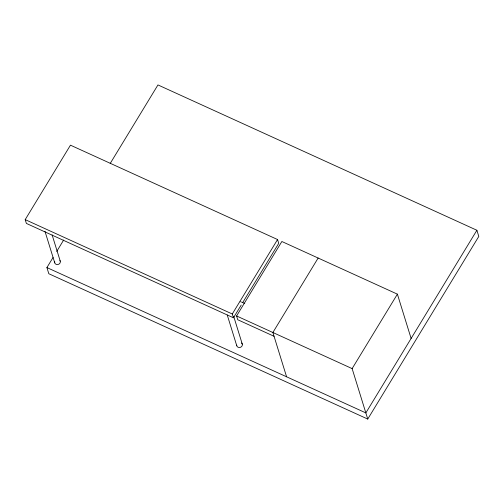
<?xml version="1.0" encoding="UTF-8"?>
<svg xmlns="http://www.w3.org/2000/svg" width="504" height="504" viewBox="0 0 504 504"><rect width="100%" height="100%" fill="white"/><g stroke="black" fill="none" stroke-linecap="round" stroke-linejoin="round"><path stroke-width="0.76" d="M241.208 305.046L233.459 317.791L26.378 223.423L25.2 219.624L70.465 145.171L277.547 239.539L278.725 243.338L242.84 302.362M110.193 163.491L157.96 84.93L476.891 230.265L478.8 236.433L367.75 419.07L48.819 273.735L46.91 267.567L53.04 257.5M56.713 251.452L63.649 240.043M233.459 317.791L232.281 313.992L277.547 239.539M274.05 336.288L237.768 319.75L236.59 315.958L281.862 241.504L397.398 294.153L411.113 338.455M318.144 258.035L272.878 332.489L286.587 376.79M367.75 419.07L352.132 368.607L397.398 294.153M476.891 230.265L365.847 412.908L46.91 267.567M241.416 301.997L244.768 303.528M25.2 219.624L232.281 313.992M236.59 315.958L352.132 368.607M233.686 316.348L242.279 344.1M227.26 315.038L236.779 345.794M52.114 234.889L60.241 261.141M44.982 231.336L54.734 262.836M240.188 301.89A1.783 0.58 -65.5 0 1 240.408 301.713M59.951 260.536A2.879 2.558 -17.2 0 1 57.872 264.524A2.879 2.558 -17.2 0 1 54.728 261.5M241.536 342.991A2.879 2.558 -17.2 0 1 240.629 347.256A2.879 2.558 -17.2 0 1 236.678 345.133"/></g></svg>
